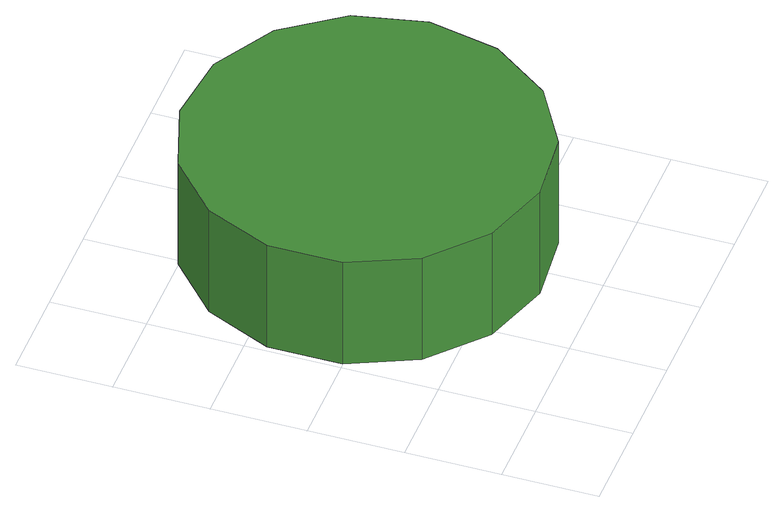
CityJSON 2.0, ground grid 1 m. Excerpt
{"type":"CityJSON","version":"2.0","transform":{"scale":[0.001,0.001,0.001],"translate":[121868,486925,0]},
"CityObjects":{
"tree1":{"type":"SolitaryVegetationObject","attributes":{"function":"something"},"geometry":[{"type":"MultiSurface","lod":"1","boundaries":[[[0,1,2,3,4,5,6,7,8,9,10,11,12,13,14]],[[15,16,17,18,19,20,21,22,23,24,25,26,27,28,29]],[[0,29,28,1]],[[1,28,27,2]],[[2,27,26,3]],[[3,26,25,4]],[[4,25,24,5]],[[5,24,23,6]],[[6,23,22,7]],[[7,22,21,8]],[[8,21,20,9]],[[9,20,19,10]],[[10,19,18,11]],[[11,18,17,12]],[[12,17,16,13]],[[13,16,15,14]],[[14,15,29,0]]]}]}
},
"vertices":[
[3750,2400,1446],[3589,3158,1446],[3134,3785,1446],[2463,4172,1446],[1692,4253,1446],[955,4014,1446],[380,3496,1446],[65,2788,1446],[65,2013,1446],[380,1305,1446],[955,787,1446],[1692,547,1446],[2463,628,1446],[3134,1016,1446],[3589,1643,1446],[3589,1643,156],[3134,1016,156],[2463,628,156],[1692,547,156],[955,787,156],[380,1305,156],[65,2013,156],[65,2788,156],[380,3496,156],[955,4014,156],[1692,4253,156],[2463,4172,156],[3134,3785,156],[3589,3158,156],[3750,2400,156]
]}
